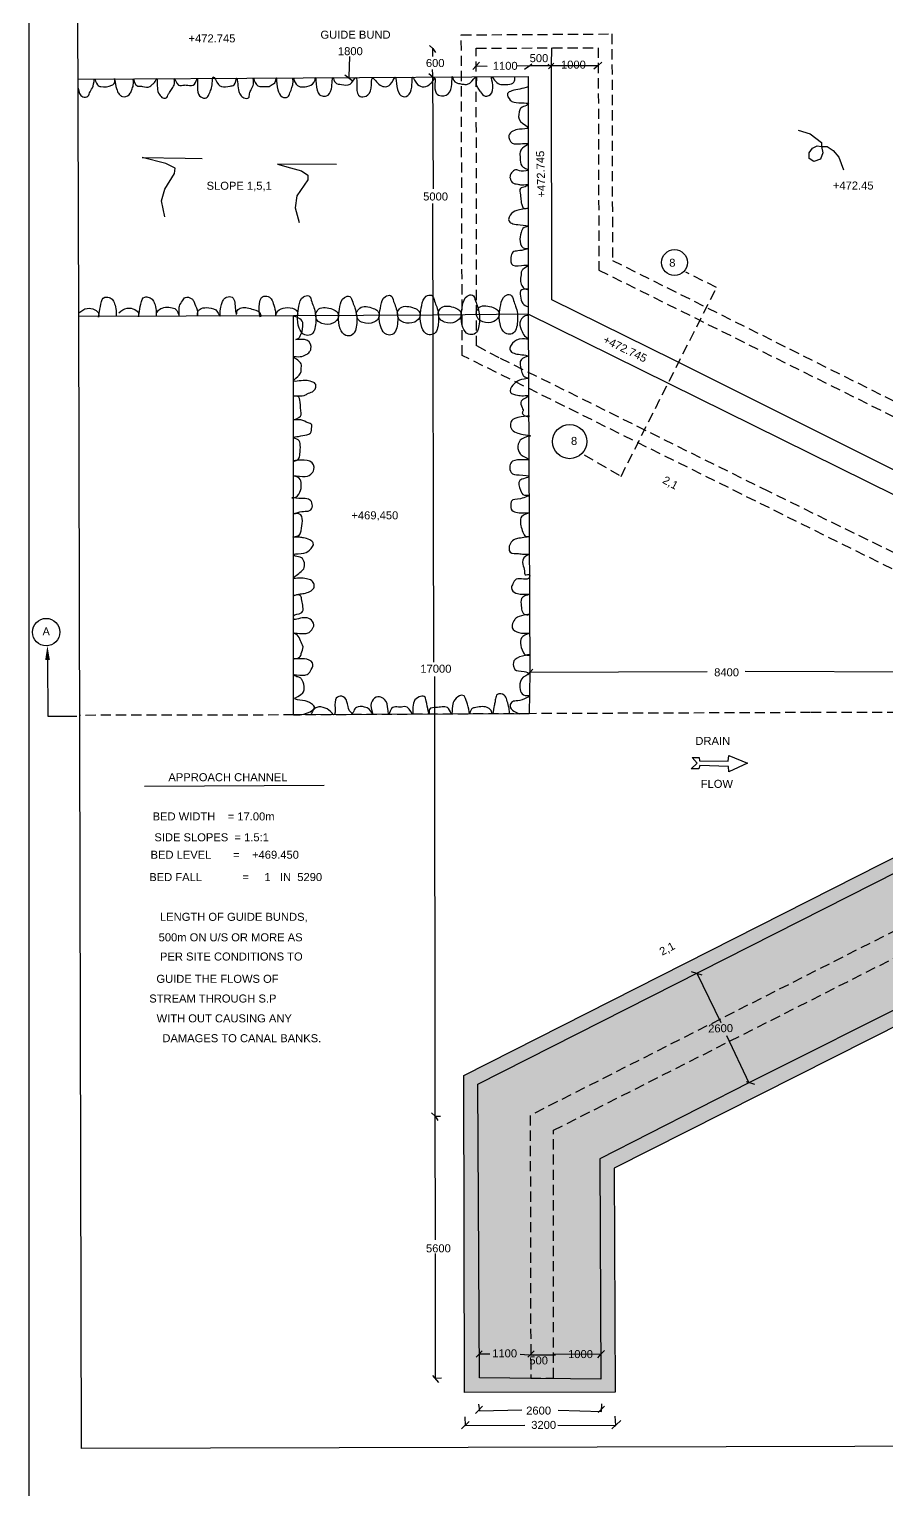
# Model space of a CAD drawing. Header units: inches. Extents: x 33443 to 78457, y 24390 to 52388.
# Drawn here: x 33443 to 34516, y 25321 to 27146 of the extents above; entities that cross this region are included whole.
import ezdxf
from ezdxf import colors
from ezdxf.entities.mleader import LeaderData, LeaderLine
from ezdxf.math import Vec2, Vec3

# ---------------------------------------------------------------- set-up
doc = ezdxf.new("R2010")
doc.units = ezdxf.units.IN
doc.header["$MEASUREMENT"] = 0
doc.linetypes.add('HIDDEN', pattern=[9.525, 6.35, -3.175])
doc.layers.add('DIMENSION', color=255, linetype='Continuous')
doc.layers.add('DRAWING', color=2, linetype='Continuous')
doc.styles.get("Standard").update_dxf_attribs({"font": 'arial.ttf'})
pattern_1 = [(50, (0, 0), (7.1726018, -0.62752135), [0.75, -8.25]), (355, (0, 0), (-1.3875133, 7.5219213), [0.6, -6.6]), (100.4514, (0.598, -0.052), (5.7850938, 6.8943954), [0.6374019, -7.0114211]), (46.1842, (0, 2), (10.6724105, -1.6551901), [1.125, -12.375]), (96.6356, (0.889, 1.862), (9.346627, 9.7411787), [0.956103, -10.51713]), (351.1842, (0, 2), (9.3466195, 9.741186), [0.9, -9.9]), (21, (1, 1.5), (5.9690705, -4.0261889), [0.75, -8.25]), (326, (1, 1.5), (2.4331533, 7.2515005), [0.6, -6.6]), (71.4514, (1.4974, 1.1645), (8.4022263, 3.225305), [0.6374019, -7.0114211]), (37.5, (0, 0), (0.12159855, 3.32893854), [0, -6.52, 0, -6.7, 0, -6.625]), (7.5, (0, 0), (2.63069537, 3.94411712), [0, -3.82, 0, -6.37, 0, -2.525]), (327.5, (-2.23, 0), (5.33822436, -0.22554872), [0, -2.5, 0, -7.8, 0, -10.35]), (317.5, (-3.23, 0), (5.8318617, 1.0010498), [0, -3.25, 0, -5.18, 0, -7.35])]

msp = doc.modelspace()

# ---------------------------------------------------------------- hatches: boundary and pattern name
at = {"layer": 'DIMENSION'}
h = msp.add_hatch(dxfattribs=at)
h.set_pattern_fill('AR-CONC', color=2, style=0)
h.set_pattern_definition(pattern_1)
h.paths.add_polyline_path([(34562.6, 26038.1), (34562.7, 26109.5), (34562.9, 26115.6), (34562.5, 26138), (34539.9, 26138), (34540.1, 26119), (33986.3, 25838.5), (33987.2, 25442.1), (34175.7, 25442.9), (34174.7, 25722.8), (34538.9, 25906.5), (34538.9, 25884.1), (34754.5, 25884.6), (34754.5, 25908.5), (34699.5, 25908.4), (34699.7, 25904.5), (34696.6, 25908.4), (34562.3, 25908), (34562.6, 25939.1), (34343.1, 25829.3), (34156.4, 25734.2), (34157.7, 25459.1), (34006, 25460.6), (34003.9, 25827.6), (34278.1, 25966.3), (34306.1, 25908.3)])
h.paths.add_polyline_path([(34681.4, 25905.7), (34708.8, 25905.7), (34708.8, 25890.5), (34681.4, 25890.5)], flags=24)
h = msp.add_hatch(dxfattribs=at)
h.set_pattern_fill('AR-CONC', color=2, style=0)
h.set_pattern_definition(pattern_1)
h.paths.add_polyline_path([(34562.5, 26004.3), (34562.5, 26007.8), (34562.6, 26007.8), (34562.6, 26038), (34562.4, 26038), (34069.5, 25788.6), (34070.2, 25460.4), (34098.8, 25460.4), (34098.6, 25770)])
h.paths.add_polyline_path([(34065.9, 25489.9), (34093, 25489.9), (34093, 25474.7), (34065.9, 25474.7)], flags=9)
h.paths.add_polyline_path([(34289.5, 25904.6), (34324.5, 25905.3), (34324.8, 25890.1), (34289.8, 25889.4)], flags=25)
h = msp.add_hatch(dxfattribs=at)
h.set_pattern_fill('AR-CONC', color=2, style=0)
h.set_pattern_definition(pattern_1)
h.paths.add_polyline_path([(34562.6, 25939.1), (34562.6, 26004.4), (34318.6, 25881.1), (34342.9, 25829.8), (34343.6, 25829.5)])
h = msp.add_hatch(dxfattribs=at)
h.set_pattern_fill('AR-CONC', color=2, style=0)
h.set_pattern_definition(pattern_1)
h.paths.add_polyline_path([(34306.1, 25908.3), (34278.1, 25966.3), (34003.9, 25827.6), (34006, 25460.6), (34157.7, 25459.1), (34156.4, 25734.2), (34343.1, 25829.3), (34318.6, 25881.1), (34098.6, 25770), (34098.8, 25460.4), (34070.2, 25460.4), (34069.5, 25788.6)])
h.paths.add_polyline_path([(34114.4, 25497.8), (34148.2, 25497.8), (34148.2, 25482.6), (34114.4, 25482.6)], flags=24)
h.paths.add_polyline_path([(34065.9, 25489.9), (34093, 25489.9), (34093, 25474.7), (34065.9, 25474.7)], flags=24)
h.paths.add_polyline_path([(34019.5, 25498.7), (34053.4, 25498.7), (34053.4, 25483.5), (34019.5, 25483.5)], flags=24)

# ---------------------------------------------------------------- linework, layer by layer
at = {"layer": 'DIMENSION', "color": 2}
for points in [[(33843.3, 27111.9), (33842.6, 27086.6)], [(33837.7, 27089.3), (33847.9, 27081.3)], [(33842.5, 27087.1), (33842.8, 27084.9)], [(33587.1, 26200.3), (33811.6, 26201.5)], [(34001.9, 25486.4), (34009.4, 25494.4)], [(34018.8, 25490.4), (34006.7, 25490.4)], [(34057.1, 25490.2), (34073.5, 25488.8)], [(34066.5, 25486.4), (34074.5, 25494.5)], [(34069.3, 25489.2), (34101, 25489.2)], [(34099, 25490.3), (34158.4, 25490.5)], [(34153.9, 25485.8), (34158.4, 25490.5), (34162.3, 25494.6)], [(33987.9, 25411.9), (33988.3, 25401.1), (34062.9, 25401.6)], [(34001, 25416.1), (34009.7, 25425.1)], [(34005, 25427.8), (34005.9, 25419.5), (34059.1, 25420.7)], [(34104, 25401.3), (34176.5, 25401.1), (34175.6, 25412.8)], [(34104.6, 25420.4), (34158.8, 25418.7), (34158.9, 25428)], [(34154.7, 25417.1), (34162.3, 25425.2)], [(33983.5, 25396.9), (33993.2, 25406.2)], [(34171.7, 25396.8), (34182.9, 25407.2)]]:
    msp.add_lwpolyline(points, dxfattribs=at)
for centre, radius in [((34250, 26854.5), 16.2), ((34118.8, 26630.8), 21.4), ((33464.1, 26392.7), 17.1)]:
    msp.add_circle(centre, radius, dxfattribs=at)
for points in [[(33504.1, 27072.3), (33509.8, 27061.6), (33516.3, 27062.4), (33518.9, 27067.9), (33522.7, 27075.1), (33524.7, 27083.8), (33528.1, 27076.7), (33532.5, 27074.4), (33546.3, 27076.2), (33549.8, 27079.5), (33549.7, 27084), (33552.7, 27069.8), (33555.3, 27065.1), (33558, 27062.6), (33561.4, 27061.6), (33569.3, 27066.2), (33571.1, 27070.5), (33573, 27076.2), (33573, 27084.1), (33578.6, 27075.1), (33579.4, 27075.1), (33584.7, 27074.7), (33593.7, 27074.6), (33596.2, 27076.7), (33599.6, 27079.6), (33602.1, 27084.3), (33603.4, 27070.6), (33606.8, 27063.1), (33611.4, 27059.8), (33615, 27061), (33616.2, 27063.6), (33618.3, 27067), (33621.7, 27072.1), (33624.4, 27078.2), (33624.3, 27084.4), (33629.7, 27076.4), (33636.9, 27076.4), (33641.2, 27076.1), (33649.7, 27077.6), (33652.8, 27084.6), (33653.5, 27070.5), (33657.7, 27061.5), (33664.3, 27060.4), (33667.6, 27064.5), (33670.3, 27071), (33671.8, 27078.9), (33673.1, 27086.6), (33679.7, 27077.1), (33683.3, 27074.5), (33694, 27075), (33699.2, 27076.8), (33702.2, 27084.9), (33704.7, 27070.4), (33707, 27064.1), (33711.4, 27060.5), (33717.3, 27060.4), (33718.4, 27065.4), (33720.6, 27071), (33723.2, 27077.6), (33723.2, 27085), (33727, 27077.1), (33731.2, 27074.6), (33738.1, 27074.6), (33743, 27074.6)], [(33743, 27074.6), (33745.3, 27076.4), (33751, 27081.1), (33752, 27085.2), (33752, 27085)], [(33752, 27085.1), (33753.9, 27070.5), (33759.3, 27061.6), (33766.4, 27061.5), (33769, 27066.5), (33772.8, 27081.1), (33772.8, 27085.3), (33775.3, 27079.5), (33790.2, 27074.7), (33799, 27079.6), (33801, 27085.5), (33806, 27064.1), (33809.1, 27062.8), (33814.8, 27062.8), (33820.8, 27071.5), (33822.9, 27085.6), (33825.8, 27079.4), (33833.5, 27077.2), (33844.1, 27077.5), (33851.5, 27085.8), (33852.5, 27073.4), (33856.7, 27062), (33864.1, 27062.5), (33870.6, 27072.4), (33872.1, 27085.2), (33881.9, 27076.3), (33894.4, 27077), (33900.5, 27086.1), (33906.5, 27064.5), (33912.3, 27061.8), (33919.6, 27067.4), (33922.7, 27086.2), (33928.7, 27077.2), (33944.9, 27078.1), (33950.2, 27084.7), (33951.9, 27066.3), (33958.6, 27063), (33969, 27068), (33972.4, 27086.5), (33975.2, 27080.5), (33977, 27079.4), (33979.9, 27078.5), (33985.6, 27077.4), (33989.8, 27077.2), (33994.1, 27078.9), (34002, 27086.7), (34002.1, 27077.1), (34004.1, 27072.4), (34007.2, 27067.7), (34013, 27062.6), (34021.4, 27066.6), (34021.3, 27086.8), (34030.9, 27077.5), (34034.5, 27076.9), (34050, 27081.5), (34050, 27087)], [(34066.9, 27074.1), (34056.6, 27071.4), (34046.5, 27069), (34041.2, 27065.7), (34044.6, 27057.6), (34049.3, 27054.9), (34066.9, 27052.2), (34064.8, 27050.9), (34057.9, 27047.5), (34055.7, 27042.7), (34057.3, 27031), (34066.9, 27023), (34056, 27021.1), (34047.8, 27018.8), (34042.8, 27013.5), (34046.9, 27003.9), (34052.5, 27002.7), (34066.9, 27002.7), (34059.8, 26997.3), (34056.9, 26992.4), (34056.9, 26985.3), (34058.9, 26975.6), (34063.7, 26972.1), (34066.9, 26970.5), (34058, 26968.8), (34051.2, 26970.4), (34046.1, 26966.6), (34044.2, 26961), (34045.5, 26957.1), (34047.1, 26954.5), (34053.9, 26952.5), (34058.9, 26951.7), (34066.9, 26951.7), (34063.4, 26949.2), (34057.2, 26947.1), (34057.2, 26939), (34058, 26931.5), (34058.9, 26927.1), (34061.4, 26922.5), (34066.9, 26922.5), (34056.2, 26920.2), (34046.2, 26915.9), (34043, 26906.1), (34047.8, 26903.1), (34056.9, 26901.7), (34066.9, 26899.7), (34061.8, 26898.2), (34058.1, 26892.2), (34056.9, 26880.7), (34063.5, 26872.1), (34066.9, 26872.1), (34061.6, 26870.3), (34046.8, 26866.3), (34045.1, 26858.7), (34046.1, 26853), (34058.6, 26850.8), (34066.9, 26850.8), (34060.4, 26846), (34058.7, 26843.5), (34058, 26839), (34057.5, 26830.7), (34059.8, 26824.5), (34064.3, 26821.1), (34066.9, 26821.1), (34059.1, 26820.5), (34057.3, 26812.5), (34060.2, 26803.4), (34066.9, 26799)], [(33504.8, 26791.5), (33515.4, 26797.3), (33524.8, 26795.6), (33529.6, 26790.4), (33529.6, 26787.1), (33532.4, 26802.4), (33537.3, 26811.2), (33542.7, 26810.8), (33547.4, 26807.6), (33550.2, 26801.3), (33551.7, 26792.3), (33551.7, 26787.2)], [(33554.9, 26791.7), (33565.4, 26797.4), (33574.9, 26795.7), (33579.6, 26790.6), (33579.6, 26787.3), (33582.4, 26802.6), (33587.3, 26811.4), (33592.7, 26811), (33597.4, 26807.7), (33600.2, 26801.5), (33601.7, 26792.5), (33601.7, 26787.3)], [(33751, 26787.9), (33753.8, 26794), (33763, 26797.8), (33775.1, 26796.2), (33778.4, 26792.4), (33778.4, 26788)], [(33778.4, 26788), (33780.2, 26800.2), (33786, 26811.7), (33792.5, 26812.8), (33796.3, 26805.5), (33798.9, 26798.5), (33801.2, 26779.2), (33794.5, 26764.1), (33787.7, 26764), (33780.5, 26772.5), (33778.4, 26788), (33778.4, 26788.6)], [(33800.9, 26790.6), (33805.2, 26796.5), (33822.1, 26796.2), (33827.9, 26792.5), (33829.6, 26786.6), (33822.7, 26778.8), (33809, 26778.4), (33803.3, 26782.1), (33801, 26789.6)], [(33829.6, 26787.3), (33831.5, 26799.5), (33837.2, 26811), (33843.7, 26812.2), (33847.6, 26804.8), (33850.2, 26797.8), (33852.5, 26778.5), (33845.7, 26763.5), (33839, 26763.3), (33831.8, 26771.8), (33829.6, 26787.3), (33829.6, 26787.9)], [(33852, 26791.8), (33856.2, 26797.6), (33873.2, 26797.3), (33879, 26793.6), (33880.7, 26787.7), (33873.8, 26779.9), (33860.1, 26779.5), (33854.4, 26783.3), (33852.1, 26790.7)], [(33880.7, 26788.4), (33882.6, 26800.7), (33888.3, 26812.1), (33894.8, 26813.3), (33898.7, 26806), (33901.3, 26798.9), (33903.6, 26779.7), (33896.8, 26764.6), (33890.1, 26764.4), (33882.9, 26772.9), (33880.7, 26788.4), (33880.7, 26789)], [(33903.1, 26792.1), (33907.4, 26797.9), (33924.4, 26797.6), (33930.2, 26793.9), (33931.9, 26788), (33925, 26780.2), (33911.3, 26779.8), (33905.6, 26783.5), (33903.3, 26791)], [(33931.9, 26788.7), (33933.8, 26800.9), (33939.5, 26812.4), (33946, 26813.6), (33949.9, 26806.2), (33952.5, 26799.2), (33954.8, 26779.9), (33948, 26764.9), (33941.3, 26764.7), (33934.1, 26773.2), (33931.9, 26788.7), (33931.9, 26789.3)], [(33954.3, 26792.3), (33958.6, 26798.2), (33975.6, 26797.9), (33981.3, 26794.2), (33983.1, 26788.3), (33976.2, 26780.5), (33962.5, 26780.1), (33956.7, 26783.8), (33954.5, 26791.3)], [(33983.1, 26789), (33985, 26801.2), (33990.7, 26812.7), (33997.2, 26813.9), (34001.1, 26806.5), (34003.6, 26799.5), (34006, 26780.2), (33999.2, 26765.2), (33992.4, 26765), (33985.2, 26773.5), (33983.1, 26789), (33983.1, 26789.6)], [(34001.9, 26792.8), (34006.2, 26798.6), (34023.2, 26798.3), (34029, 26794.6), (34030.7, 26788.7), (34023.8, 26780.9), (34010.1, 26780.5), (34004.4, 26784.2), (34002.1, 26791.7)], [(34030.7, 26789.4), (34032.6, 26801.6), (34038.3, 26813.1), (34044.8, 26814.3), (34048.7, 26806.9), (34051.3, 26799.9), (34053.6, 26780.7), (34046.8, 26765.6), (34040.1, 26765.4), (34032.9, 26773.9), (34030.7, 26789.4), (34030.7, 26790)], [(33773.6, 26289.2), (33791, 26291.6), (33799.6, 26299.4), (33795.9, 26303.1), (33784.5, 26307.2), (33774.9, 26309.4), (33784.9, 26316.7), (33786.7, 26322.1), (33784.2, 26332.6), (33781.8, 26335.6), (33777.7, 26336.9), (33773.6, 26339), (33785.6, 26338.8), (33791.6, 26340.5), (33795.6, 26345.7), (33797.3, 26354.3), (33787.2, 26359.2), (33777.1, 26359.2), (33773.6, 26359.2), (33780.9, 26361.3), (33783.2, 26365.7), (33785.3, 26374.2), (33782, 26381.9), (33777.8, 26389.1), (33773.6, 26391.2), (33789.2, 26391), (33794, 26392.9), (33798.2, 26398.9), (33798.7, 26399.9), (33795.8, 26407.5), (33779.6, 26409.3), (33773.6, 26409.3), (33773.6, 26412.5), (33783, 26416.6), (33784.6, 26418.2), (33784.9, 26426.4), (33783.5, 26434.1), (33781.8, 26438.4), (33773.6, 26438.4), (33779.5, 26439.9), (33786.9, 26441), (33793.7, 26443.4), (33795.4, 26444.4), (33798.7, 26447.7), (33799.1, 26452), (33796.4, 26456.9), (33789.5, 26459.3), (33781.1, 26460.2), (33773.6, 26460.2), (33776.7, 26463.4), (33782.8, 26468.4), (33786.2, 26471.8), (33783.3, 26485.5), (33775.5, 26487.7), (33773.6, 26489), (33782.9, 26490.7), (33793.5, 26495.2), (33798.2, 26504.1), (33793.7, 26507.9), (33786, 26510.4), (33781.3, 26511.1), (33772.5, 26511.3), (33781, 26514.2), (33782.8, 26519.4), (33784.6, 26531.7), (33780, 26540.5), (33773.6, 26540.5), (33778.8, 26542.2), (33788.1, 26543.6), (33795, 26545.3), (33796.9, 26552.3), (33795.8, 26555.7), (33780, 26559.8), (33771.2, 26560.5), (33773.6, 26560.5), (33781.5, 26567.4), (33783.1, 26577.3), (33780.3, 26585.1), (33773.6, 26588), (33784.7, 26587.2), (33795.2, 26589.9), (33798.9, 26595.8), (33793.8, 26606.3), (33773.6, 26606.3), (33777.8, 26607.5), (33780.9, 26611.6), (33781.5, 26615.1), (33781.9, 26626.4), (33779.2, 26633), (33773.6, 26635.7), (33779.6, 26637.3), (33789.9, 26639.4), (33794.8, 26641.4), (33796.2, 26649.2), (33796.2, 26651.9), (33791.7, 26654.2), (33782.7, 26657.9), (33773.6, 26657.9), (33782.3, 26662.7), (33782.9, 26666.2), (33781.7, 26680.1), (33778.4, 26687.5), (33773.6, 26687.5), (33778.8, 26688.1), (33788.6, 26689), (33790.7, 26690.4), (33797.3, 26693.1), (33801.4, 26700.9), (33800.7, 26703.1), (33796.2, 26705.6), (33788, 26707.2), (33773.6, 26707.2), (33776.3, 26709.9), (33782.9, 26718.5), (33782.9, 26721.4), (33782.9, 26727.8), (33773.6, 26736.9), (33781.9, 26736.9), (33789.2, 26739.5), (33793.4, 26742.8), (33795.2, 26746.5), (33790.9, 26757.2), (33786.2, 26758.4), (33780.4, 26758.4), (33776.5, 26758.4), (33779.2, 26759.4), (33780.6, 26760.9), (33782.7, 26764.8), (33784.3, 26768.7), (33784.5, 26770.5), (33781.4, 26784.3), (33773.6, 26787.9), (33774.5, 26787.6)], [(34066.9, 26788.5), (34063.4, 26787.8), (34056.4, 26779), (34059.5, 26768.2), (34064, 26761.6), (34067.1, 26759.3), (34059.7, 26759.3), (34047.4, 26753.6), (34044.4, 26748.9), (34045.1, 26743.8), (34051, 26740.6), (34059.2, 26739.3), (34066.2, 26737.7), (34061.6, 26735.4), (34057.1, 26731), (34057.9, 26722), (34059.7, 26715.4), (34062.9, 26711.6), (34067.3, 26710), (34061.9, 26708.9), (34051.8, 26705), (34047.9, 26701.3), (34044.7, 26692.3), (34053.7, 26688.7), (34061, 26688.1), (34067.4, 26688.1), (34062.7, 26684.6), (34058.3, 26681.1), (34059.4, 26673.3), (34060.4, 26668.2), (34059.7, 26667.3), (34061, 26664.3), (34065.9, 26662.3), (34067.6, 26662.3), (34047.6, 26658.2), (34044.9, 26653.1), (34046.5, 26645.9), (34054.2, 26641.3), (34060.5, 26639.7), (34069.8, 26638.1), (34059.4, 26634.3), (34057, 26615.4), (34062.3, 26611.8), (34067.8, 26608.7), (34047.4, 26606.1), (34044.1, 26600.5), (34045.8, 26592), (34055.9, 26589.1), (34067.9, 26586.9), (34063, 26584.9), (34056.5, 26582), (34057.2, 26570), (34062.3, 26563.9), (34068, 26563.9), (34057.2, 26559.4), (34046.3, 26556.5), (34045.2, 26552.5), (34046.7, 26544.9), (34053.6, 26542.2), (34063, 26541.6), (34068.2, 26541.6), (34058.6, 26536.9), (34057.4, 26533.6), (34060.3, 26517.5), (34064.4, 26512.2), (34068.3, 26512.2), (34057.4, 26510.1), (34050.8, 26509), (34044.3, 26502.7), (34044.5, 26492.5), (34055, 26490.7), (34061.9, 26490), (34068.4, 26490.1), (34063.9, 26487.6), (34060.3, 26477.3), (34062.3, 26469.1), (34063.2, 26464.4), (34068.5, 26464.4), (34068.6, 26461.4), (34051.9, 26458.7), (34047.8, 26453.1), (34046.1, 26447.8), (34051.6, 26441.3), (34058.8, 26440.2), (34064.1, 26440), (34068.7, 26440), (34060.3, 26436.4), (34058.1, 26427.7), (34063.7, 26414.6), (34068.8, 26414.6), (34053.4, 26411.3), (34050.1, 26408.4), (34047, 26401.5), (34047, 26397.9), (34055.4, 26392.1), (34062.1, 26391.2), (34068.9, 26391.3), (34060.1, 26387.1), (34057.4, 26379), (34060.6, 26367.7), (34064.1, 26364.1), (34069, 26364.1), (34050.5, 26358.5), (34048.7, 26349.9), (34050.3, 26346.1), (34062.1, 26343.4), (34067.8, 26340.7), (34063.9, 26338.2), (34056.5, 26327.8), (34063.2, 26313.5), (34068.5, 26313.4), (34054.1, 26306.8), (34047.2, 26305.5), (34044.3, 26300.6), (34049, 26293.9), (34055.9, 26290.6)], [(34043.6, 26290.5), (34043.4, 26293.9), (34042.4, 26300.2), (34040.2, 26307.9), (34037, 26313.9), (34028.4, 26314.7), (34026, 26309.1), (34025.3, 26304.2), (34024, 26299), (34022.2, 26290.4), (34020.5, 26294.6), (34017.3, 26297.7), (34009.7, 26299.5), (34001.4, 26298.4), (33996, 26296.3), (33993.9, 26290.3), (33992, 26299.4), (33988.6, 26309.5), (33986.8, 26312.8), (33983.6, 26313.7), (33975.2, 26308), (33972.2, 26300.3), (33971.1, 26290.2), (33967.2, 26297), (33953.4, 26298.5), (33943.2, 26295.6), (33943.2, 26290), (33939.4, 26306.4), (33937, 26312.1), (33930.5, 26311.7), (33922.6, 26296.2), (33922.6, 26289.9), (33915.8, 26298.8), (33908.4, 26299), (33895, 26295.7), (33892.8, 26289.8), (33891.8, 26294.6), (33887.2, 26308.5), (33880.9, 26311.7), (33870.5, 26297.8), (33872.9, 26289.6), (33872.2, 26291.1), (33862.3, 26299), (33852.2, 26298.5), (33848.8, 26293.9), (33847.1, 26291.3), (33845.5, 26292.1), (33841, 26302.9), (33835.5, 26311.9), (33828.3, 26311.5), (33825.3, 26301.6), (33823.6, 26289.4), (33821.6, 26291.5), (33813, 26297.7), (33802.6, 26298.5), (33797.8, 26294.7), (33795.3, 26289.2)]]:
    msp.add_spline(points, degree=3, dxfattribs=at)
msp.add_open_spline([(33601.8, 26791.4), (33603, 26793), (33607.5, 26799), (33619.1, 26799.3), (33628.3, 26795.9), (33630.8, 26783.3), (33630.3, 26794.8), (33630, 26800.8), (33634.5, 26805.8), (33637.3, 26811.5), (33643.3, 26811.3), (33648.3, 26808.3), (33650.4, 26800.3), (33653.6, 26796), (33653.2, 26784.7), (33653.2, 26794.1), (33658.6, 26798.3), (33668.4, 26798.3), (33677.7, 26796.6), (33682.1, 26783.4), (33681.4, 26797.4), (33683.8, 26802.7), (33685.4, 26808.6), (33690.2, 26811.9), (33697.7, 26812.6), (33700.6, 26803.4), (33700.2, 26798.3), (33702, 26786.6), (33702.6, 26795.8), (33711.1, 26800), (33721.1, 26796.2), (33732.6, 26793.2), (33732, 26779.5), (33726.4, 26811.3), (33740.2, 26813.4), (33746.8, 26809), (33748.7, 26800.6), (33751.2, 26793.6), (33751.1, 26789.1), (33751, 26787.9)], degree=3, knots=[0, 0, 0, 0, 5.979063, 22.053079, 28.910694, 36.387435, 43.312446, 49.123832, 56.716776, 62.364932, 66.018975, 73.334704, 78.168234, 89.284247, 93.809464, 99.202515, 104.836273, 114.676186, 126.844442, 132.586201, 141.876179, 148.753472, 154.174118, 158.798208, 165.601083, 172.867974, 182.022884, 188.102485, 192.726439, 199.22915, 214.669807, 225.297561, 227.287636, 250.185752, 257.228916, 263.717255, 272.122025, 282.174393, 285.757367, 285.757367, 285.757367, 285.757367], dxfattribs=at)
at = {"layer": 'DRAWING'}
for points in [[(38558.8, 24405.6), (33442.8, 24389.7), (33442.9, 28615.4), (38552.2, 28614.5)], [(35921.9, 25378.1), (34701.3, 25375.3), (34686.2, 25332.9), (34652.2, 25426.7), (34637.1, 25375.3), (33508.2, 25372.4), (33504.8, 26787.6), (33503.8, 27173.5)], [(33943.7, 27125.8), (33947.6, 27122.1), (33950.9, 27117.1)], [(33947.9, 27112), (33947.6, 27122.1)], [(34700.1, 26578.7), (34564.2, 26573.6), (34560, 26577.5), (34249.6, 26732.5), (34096.5, 26808.1), (34096.3, 27100.9), (34096.5, 27122.8)], [(33942.7, 27090.7), (33950.2, 27084.7)], [(33947.5, 27089.2), (33947.3, 27095.8)], [(33997.8, 27095.8), (34005.9, 27104.8)], [(34002, 27100.5), (34015.8, 27099.8)], [(34053.2, 27100.4), (34069, 27100.9)], [(34062.4, 27096.1), (34069, 27100.9), (34071.7, 27102.8)], [(34069, 27100.9), (34092.7, 27100.8)], [(34092.1, 27102.9), (34092.7, 27100.8), (34096.3, 27100.9)], [(34092.2, 27096.6), (34099.1, 27103.6)], [(34092.7, 27100.8), (34096.3, 27100.9)], [(34096.3, 27100.9), (34144.7, 27101), (34154.6, 27101), (34159.3, 27105.1)], [(34154.6, 27101), (34149, 27096.1)], [(33504, 27083.7), (34066.9, 27087.1), (34066.9, 26789.9), (34069.1, 26342.3), (34068, 26290.7), (33773.6, 26289.1), (33773.6, 26787.9)], [(33948.5, 26946.7), (33947.5, 27089.2)], [(34404.8, 27020), (34419.5, 27015.5), (34434, 27004.7), (34434, 26999.4), (34435.4, 26991.7), (34432.6, 26983.6), (34424.3, 26980.9), (34418.5, 26984.7), (34418.5, 26991.7), (34422.7, 26997.3), (34428.3, 27000.4), (34434, 26999.4), (34440.9, 26999.4), (34448.4, 26994.5), (34455.6, 26986.2), (34461.4, 26970.4)], [(33612.6, 26911.8), (33608.5, 26931.8), (33612.4, 26946.2), (33624.7, 26965.8), (33625.3, 26972.4), (33613.6, 26978.2), (33584.2, 26985.7), (33637.9, 26984.8), (33659, 26984.5)], [(33827.3, 26976.9), (33753.6, 26977.4), (33769.7, 26973), (33783.3, 26969.3), (33791.3, 26963.6), (33791.3, 26957.7), (33777.5, 26937.7), (33775.5, 26922.8), (33780.4, 26904.6)], [(33949, 26355.2), (33947.6, 26928.3)], [(37271.9, 26556.1), (37267.8, 26556.1), (37262.7, 26556.1), (37250.8, 26556.1), (37237.2, 26555.1), (37167.4, 26556.5), (37047.3, 26555.3), (36846.4, 26554.5), (36579.4, 26552), (35959.8, 26549.5), (35491.9, 26547.6), (34994.7, 26546.8), (34822.2, 26546.3), (34561.5, 26545.8), (34066.9, 26789.9), (33948.6, 26788.9), (33773.6, 26787.9), (33504.8, 26787)], [(34066.4, 26339.1), (34069.1, 26342.3), (34072.7, 26346.5)], [(34291, 26343.1), (34069.1, 26342.3)], [(34561.5, 26342.5), (34338.5, 26343.3)], [(33950.6, 25787.5), (33950.3, 26337.1)], [(34272, 26235.9), (34280.7, 26236), (34281.3, 26231.8), (34317.3, 26231.4), (34318.1, 26238.5), (34341.4, 26228.9), (34317.9, 26217.9), (34317.5, 26224.7), (34281.5, 26226), (34280.3, 26221.7), (34271, 26221.7), (34278.5, 26228.7), (34272, 26235.9)], [(35158.1, 25993.5), (35156.6, 25932.8), (34884.2, 25931.4), (34883.5, 25884.8), (34538.9, 25884.1), (34538.9, 25906.5), (34174.7, 25722.8), (34175.7, 25442.9), (33987.2, 25442.1), (33986.3, 25838.5), (34540.1, 26119), (34539.9, 26138), (34883.8, 26138.5), (34883.9, 26121.8), (35110.3, 26121.4)], [(34562.6, 25939.1), (34343.1, 25829.3), (34156.4, 25734.2), (34157.7, 25459.1), (34006, 25460.6), (34003.9, 25827.6), (34561.2, 26109.5)], [(34271, 25968.6), (34284.3, 25964.4)], [(34278.1, 25966.3), (34307.8, 25904.8)], [(34315.1, 25888.6), (34343.1, 25829.3)], [(34339.8, 25830.8), (34349.9, 25827.5)], [(33946, 25791.8), (33950.6, 25787.5), (33953.8, 25782.1)], [(33951.1, 25632.9), (33950.6, 25787.5)], [(33950.6, 25787.5), (33957.3, 25787.5)], [(33958.6, 25460), (33951.1, 25459.6), (33950.9, 25616.2)], [(33947.2, 25463.7), (33954.8, 25454.9)]]:
    msp.add_lwpolyline(points, dxfattribs=at)
at = {"layer": 'DRAWING', "linetype": 'HIDDEN', "ltscale": 2}
for points in [[(35108.1, 26463.3), (34882.9, 26462.7), (34882.9, 26445.8), (34538.9, 26445.4), (34539.3, 26463.1), (33984.5, 26738.4), (33983.3, 27139.1), (34171.7, 27140.2), (34172.4, 26857.2), (34537.8, 26674.7), (34537.8, 26697.9), (34881.9, 26699.8), (34882.4, 26651.1), (35155, 26652.1), (35155.2, 26637.1), (35155.5, 26604.1), (35155.5, 26589.3)], [(35108.9, 26481.4), (34858.4, 26481), (34859, 26469.3), (34563, 26468.9), (34560.6, 26474.3), (34368, 26568.2), (34030.8, 26735.4), (34002.4, 26750.4), (34002, 27122.4), (34154.5, 27123), (34155.4, 26845.1), (34561.5, 26643.3)], [(34137, 26614.2), (34183.1, 26587.3), (34302.6, 26823.4), (34264.2, 26842.3)], [(38012.2, 26302), (37167, 26300.3), (37065.6, 26299.9), (36809.6, 26299.8), (36750.3, 26298.8), (36489.5, 26297.8), (36054, 26295.7), (35548.8, 26293.3), (35138.5, 26293.4), (34420.3, 26292.1), (34068, 26290.7), (33773.6, 26289.1), (33506, 26288.6)], [(38014, 25505.4), (38013.3, 25799.3), (37273.5, 26047.5), (37011.8, 26046), (36681.4, 26045.2), (36195.5, 26042.5), (35720.9, 26040.1), (35064.4, 26038.1), (34562.4, 26038), (34069.5, 25788.6), (34070.2, 25460.4)], [(34070.2, 25460.4), (34098.8, 25460.4), (34098.6, 25770), (34562.5, 26004.3), (34562.5, 26007.8), (34865.7, 26008.8), (35138.8, 26009), (35140.4, 26012.3), (35400.9, 26012.5), (36180.4, 26015.4), (36620.9, 26017.2), (37269.5, 26017.3), (37985.1, 25777.8), (37984.9, 25505.4)]]:
    msp.add_lwpolyline(points, dxfattribs=at)

# ---------------------------------------------------------------- texts
at = {"layer": 'DIMENSION', "ltscale": 10, "char_height": 10, "attachment_point": 1}
for s, insert in [('+472.745', (33642.1, 27139.7)), ('GUIDE BUND', (33807.1, 27144.3)), ('1800', (33829, 27123.7)), ('600', (33939, 27108.9)), ('500', (34068.8, 27115)), ('1100', (34022.7, 27105.4)), ('1000', (34108, 27106.9)), ('SLOPE 1,5,1', (33664.7, 26955.5)), ('+472.45', (34448.1, 26955.8)), ('5000', (33935.6, 26942.1)), ('8', (34243.4, 26859.3)), ('8', (34120.5, 26636.6)), ('+469,450', (33845.8, 26543.6)), ('A', (33459.4, 26398.5)), ('17000', (33932.1, 26351.9)), ('8400', (34299.6, 26347.4)), ('DRAIN', (34276.1, 26261.7)), ('APPROACH CHANNEL', (33616.9, 26216.3)), ('FLOW', (34282.8, 26208)), ('BED WIDTH    = 17.00m', (33597.2, 26167.3)), ('SIDE SLOPES  = 1.5:1', (33599.4, 26141.2)), ('BED LEVEL       =    +469.450', (33594.6, 26119.4)), ('BED FALL             =     1   IN  5290', (33593, 26091.5)), ('LENGTH OF GUIDE BUNDS,', (33606.4, 26041.8)), ('500m ON U/S OR MORE AS', (33604.7, 26016.2)), ('PER SITE CONDITIONS TO', (33606.4, 25992.2)), ('GUIDE THE FLOWS OF', (33601.9, 25964.3)), ('STREAM THROUGH S.P', (33593, 25939.7)), ('WITH OUT CAUSING ANY', (33602.2, 25914.9)), ('DAMAGES TO CANAL BANKS.', (33609.4, 25890.1)), ('5600', (33939.1, 25627.5)), ('1100', (34022, 25496.2)), ('500', (34068.4, 25487.4)), ('1000', (34116.9, 25495.3)), ('2600', (34064.5, 25424.7)), ('3200', (34070.8, 25406.8))]:
    msp.add_mtext_dynamic_manual_height_columns(s, width=256.922, gutter_width=1, heights=[0], dxfattribs=dict(at, insert=insert))
for s, insert, rotation in [('+472.745', (34078.7, 26935.5), 91.8199), ('+472.745', (34164, 26763.8), 334.3007), ('2,1', (34238.8, 26588.4), 331.3916), ('2,1', (34229.8, 25996.9), 27.9129), ('2600', (34292, 25902.2), 1.1033)]:
    msp.add_mtext_dynamic_manual_height_columns(s, width=256.922, gutter_width=1, heights=[0], dxfattribs=dict(at, insert=insert, rotation=rotation))

# ---------------------------------------------------------------- leaders
at = {"layer": 'DRAWING', "ltscale": 50}
ml = msp.add_multileader_mtext('Standard', dxfattribs=at)
ml.set_content('', color=256)
ml.set_leader_properties()
ml.build(insert=Vec2(0, 0))
ml.multileader.update_dxf_attribs({"dogleg_length": 0.36, "arrow_head_size": 18, "scale": 100})
ctx = ml.context
ctx.base_point, ctx.scale, ctx.char_height, ctx.arrow_head_size, ctx.landing_gap_size, ctx.plane_origin = Vec3(33502.2, 26287.7), 100, 18, 18, 9, Vec3(33465.6, 26375.7)
notes = []
notes.append((ctx, [(0, (1, 1, 0), (33466.2, 26287.7), (1, 0), 36, [(0, [(33465.6, 26375.7)], 0, [])])]))
ctx.mtext.insert, ctx.mtext.flow_direction = Vec3(33511.2, 26296.7), 5
for ctx, leaders in notes:
    for number, flags, end, landing, length, lines in leaders:
        leader = LeaderData()
        leader.index, (leader.has_last_leader_line, leader.has_dogleg_vector, leader.attachment_direction) = number, flags
        leader.last_leader_point, leader.dogleg_vector, leader.dogleg_length = Vec3(end), Vec3(landing), length
        for number, points, colour, breaks in lines:
            line = LeaderLine()
            line.index, line.vertices, line.color, line.breaks = number, Vec3.list(points), colors.encode_raw_color(colour), breaks
            leader.lines.append(line)
        ctx.leaders.append(leader)

doc.saveas('drawing.dxf')
